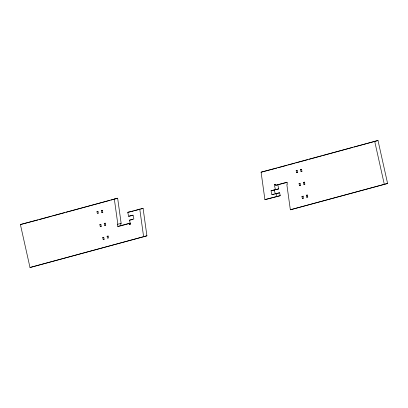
<?xml version="1.0" encoding="UTF-8"?>
<svg xmlns="http://www.w3.org/2000/svg" width="408" height="408" viewBox="0 0 408 408"><rect width="100%" height="100%" fill="white"/><g stroke="black" fill="none" stroke-linecap="round" stroke-linejoin="round"><path stroke-width="0.61" d="M133.059 215.317L128.632 216.301L127.745 212.328L143.091 208.361L146.911 235.814L30.003 267.51L20.4 224.543L117.647 198.212L121.161 223.467L120.615 223.62L121.094 225.767L117.759 226.455L117.28 224.303L117.825 224.155L114.311 198.9M37.852 219.999L20.4 224.543M39.076 219.662L51.352 216.311M52.581 215.975L64.857 212.624M66.086 212.293L109.665 200.389M110.894 200.058L117.647 198.212M96.961 211.732L97.94 211.461L98.374 213.394L97.39 213.665L96.961 211.732L98.068 211.502M101.327 210.538L102.311 210.268L102.745 212.201L101.76 212.471L101.327 210.538L102.439 210.309M271.906 194.652L279.608 192.77L280.255 195.672L264.909 199.639L261.089 172.186L377.997 140.49L387.6 183.457L290.353 209.789L286.839 184.533L287.385 184.38L286.906 182.233L275.614 185.319L275.375 184.243L274.283 184.544L275.41 189.587L271.04 190.781L271.906 194.652L274.125 194.193M276.7 168.147L261.089 172.186M277.93 167.81L287.135 165.296M288.364 164.959L294.505 163.287M295.729 162.95L308.009 159.599M309.239 159.263L321.514 155.912M322.743 155.576L352.823 147.364M354.052 147.028L366.333 143.677M367.557 143.341L377.997 140.49M131.677 211.477L133.482 210.987M134.681 210.661L139.49 209.345M140.689 209.018L143.091 208.361M128.632 216.301L133.003 215.113L133.87 218.979L129.499 220.172L130.387 224.145L129.295 224.446L129.055 223.37L130.167 223.14M296.162 170.702L297.146 170.432L297.575 172.37L296.596 172.635L296.162 170.702L297.274 170.473M300.533 169.509L301.512 169.244L301.945 171.176L300.961 171.442L300.533 169.509L301.64 169.279M99.843 224.619L100.822 224.354L101.255 226.287L100.271 226.552L99.843 224.619L100.949 224.39M104.208 223.426L105.193 223.161L105.626 225.094L104.642 225.364L104.208 223.426L105.32 223.201M117.759 226.455L129.055 223.37M121.094 225.767L130.606 223.171M287.268 182.361L275.614 185.319M271.04 190.781L278.74 188.904L277.736 184.416M299.044 183.595L300.028 183.325L300.456 185.257L299.477 185.528L299.044 183.595L300.155 183.365M303.414 182.401L304.394 182.131L304.827 184.064L303.843 184.334L303.414 182.401L304.521 182.172M102.719 237.512L103.703 237.242L104.137 239.175L103.153 239.445L102.719 237.512L103.831 237.283M107.09 236.319L108.074 236.048L108.508 237.986L107.523 238.252L107.09 236.319L108.202 236.089M279.608 192.77L275.237 193.963L274.375 190.097M264.909 199.639L280.255 195.672M30.003 267.51L146.911 235.814M301.925 196.483L302.909 196.217L303.338 198.15L302.359 198.416L301.925 196.483L303.593 196.141M306.296 195.289L307.275 195.024L307.709 196.957L306.724 197.227L306.296 195.289L307.403 195.065M290.353 209.789L387.6 183.457M101.76 212.471L102.872 212.242M300.961 171.442L302.073 171.212M296.596 172.635L297.707 172.406M127.745 212.328L130.524 211.757M274.283 184.544L275.39 184.314M275.41 189.587L278.74 188.904M104.642 225.364L105.754 225.134M129.499 220.172L132.829 219.484M303.843 184.334L304.955 184.105M100.271 226.552L101.383 226.328M299.477 185.528L300.589 185.298M117.28 224.303L121.161 223.467M129.295 224.446L130.407 224.216M306.724 197.227L307.836 196.998M103.153 239.445L104.264 239.216M302.359 198.416L303.47 198.191M374.661 141.178L384.27 184.146M276.272 193.458L276.92 196.355M139.76 209.049L143.58 236.502"/></g></svg>
